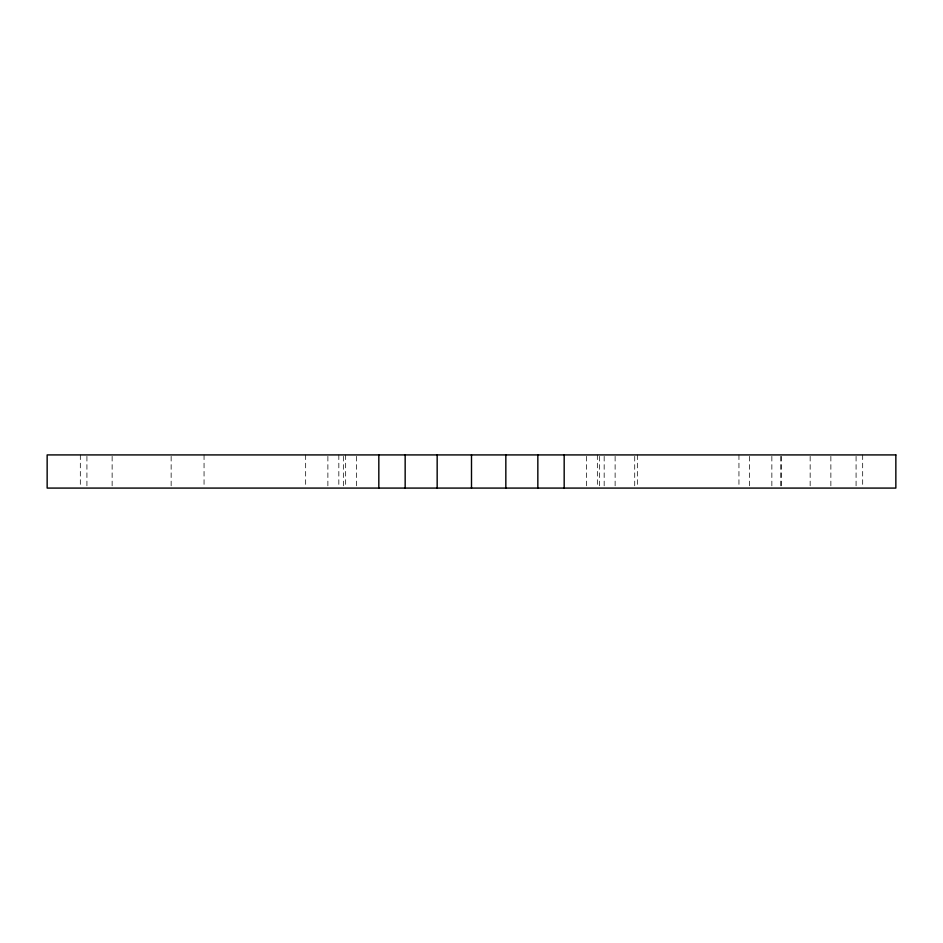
<?xml version="1.0" encoding="UTF-8"?>
<svg xmlns="http://www.w3.org/2000/svg" width="943" height="943" viewBox="0 0 943 943"><rect width="100%" height="100%" fill="white"/><g stroke="black" fill="none" stroke-linecap="round" stroke-linejoin="round"><path stroke-width="0.71" stroke-dasharray="4.71 3.54" d="M862.68 454.915L862.68 486.647M856.079 456.353L856.079 486.647M830.866 456.353L830.866 486.647M810.155 456.353L810.155 486.647M781.558 456.353L781.558 486.647M780.733 456.353L780.733 486.647M771.857 456.353L771.857 486.647M749.532 456.353L749.532 486.647M738.947 454.915L738.947 486.647M637.338 454.915L637.338 486.647M634.722 456.353L634.722 486.647M615.119 456.353L615.119 486.647M604.168 456.353L604.168 486.647M599.654 456.353L599.654 486.647M597.343 454.915L597.343 486.647M586.393 456.353L586.393 486.647M356.607 456.353L356.607 486.647M345.657 454.915L345.657 486.647M343.346 456.353L343.346 486.647M338.832 454.915L338.832 486.647M327.881 456.353L327.881 486.647M305.662 454.915L305.662 486.647M204.053 454.915L204.053 486.647M171.143 456.353L171.143 486.647M112.134 456.353L112.134 486.647M86.921 456.353L86.921 486.647M80.32 454.915L80.32 486.647"/><path stroke-width="1.41" d="M564.173 454.915L564.173 488.085M537.84 454.915L537.84 488.085M505.837 454.915L505.837 488.085M471.5 454.915L471.5 488.085M437.163 454.915L437.163 488.085M405.16 454.915L405.16 488.085M378.827 454.915L378.827 488.085M895.85 454.915L47.15 454.915L47.15 488.085L895.85 488.085L895.85 454.915"/></g></svg>
